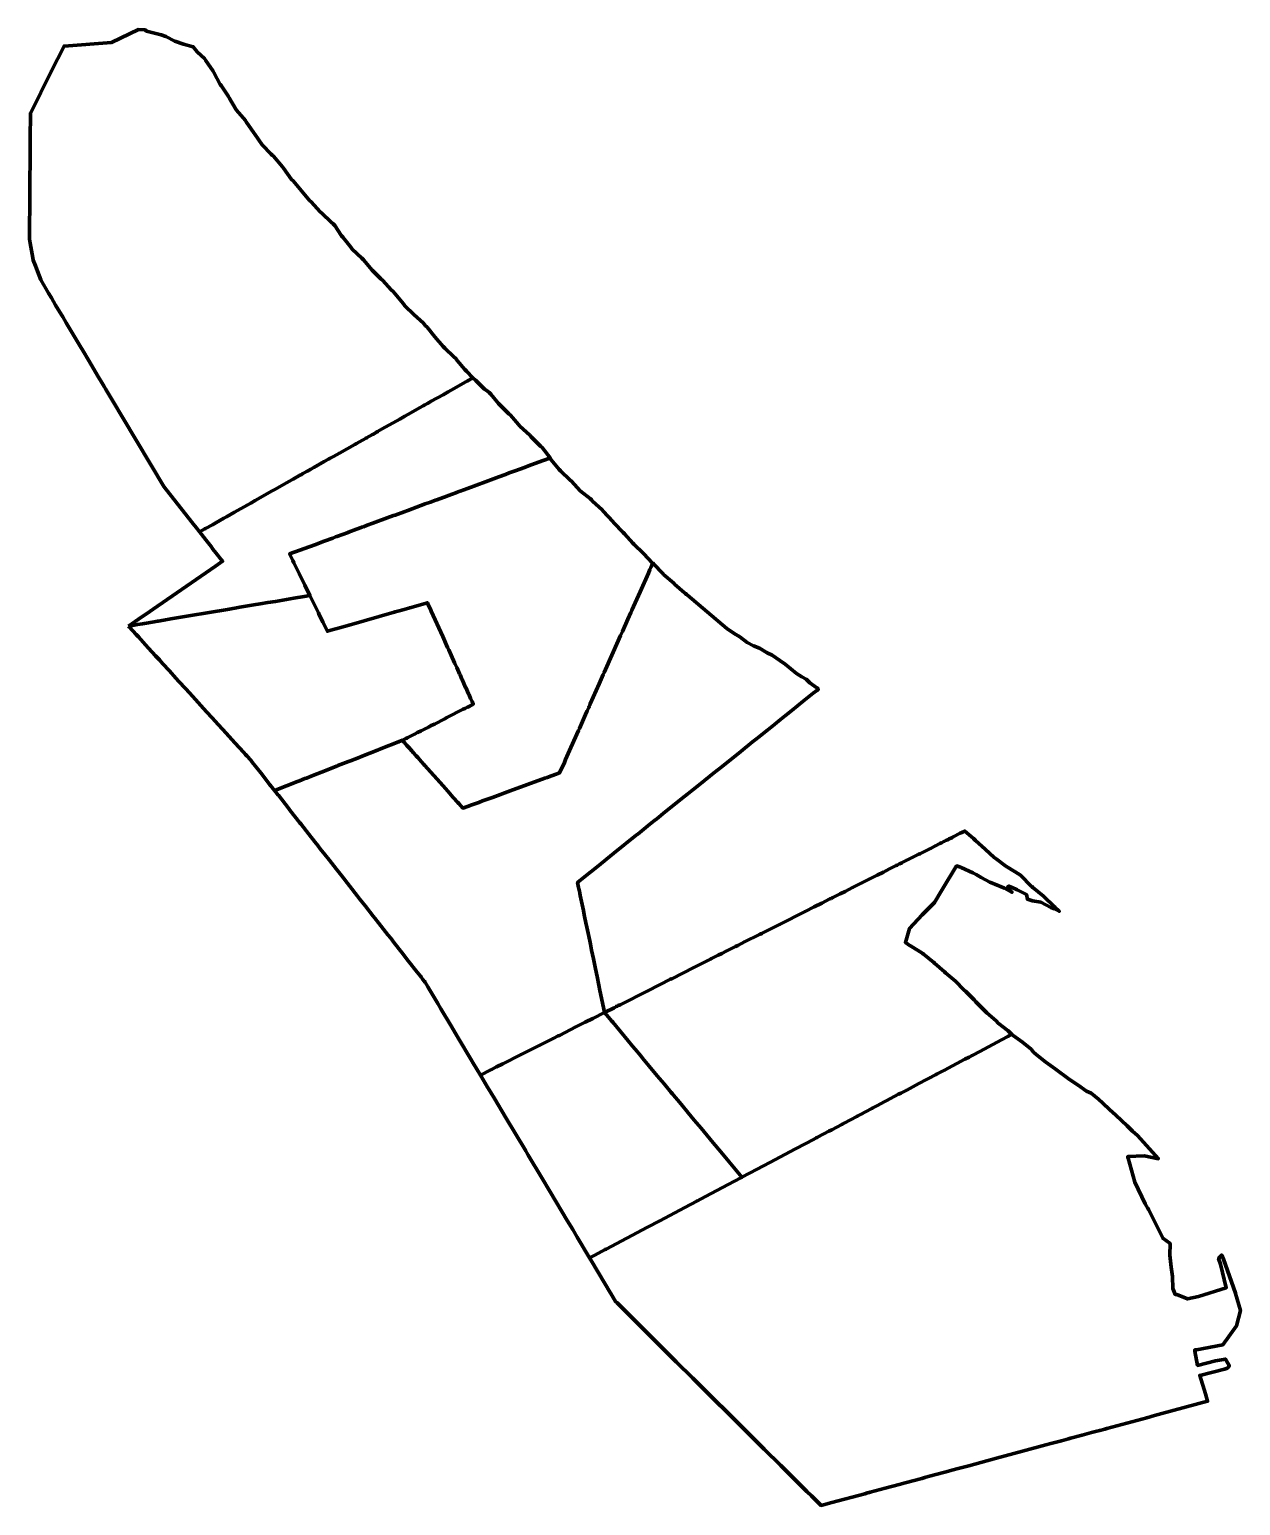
# Model space of a CAD drawing. Header units: metres. Extents: x 807226 to 807396, y 9157276 to 9157483.
import ezdxf

# ---------------------------------------------------------------- set-up
doc = ezdxf.new("R2010")
doc.units = ezdxf.units.M
doc.header["$MEASUREMENT"] = 0
doc.layers.add('2948-21190', color=1, linetype='Continuous')

msp = doc.modelspace()

# ---------------------------------------------------------------- linework, layer by layer
at = {"layer": '2948-21190', "color": 132, "lineweight": 70, "true_color": 0x00cccc}
msp.add_lwpolyline([(807225.63, 9157455.56), (807225.61, 9157453.88), (807225.71, 9157453.32), (807226.08, 9157451.23), (807226.13, 9157450.94), (807226.44, 9157450.12), (807226.72, 9157449.36), (807227.18, 9157448.14), (807228.28, 9157446.29), (807228.68, 9157445.61), (807229.28, 9157444.6), (807230.09, 9157443.26), (807230.27, 9157442.96), (807230.77, 9157442.11), (807232.59, 9157439.05), (807233.24, 9157437.97), (807233.85, 9157436.95), (807235.32, 9157434.49), (807235.82, 9157433.65), (807235.95, 9157433.42), (807236.1, 9157433.18), (807236.29, 9157432.86), (807237.27, 9157431.22), (807238.73, 9157428.78), (807244.5, 9157419.1), (807248.42, 9157414.11), (807249.2, 9157413.12), (807249.49, 9157412.74), (807250.23, 9157413.16), (807250.27, 9157413.18), (807250.3, 9157413.2), (807250.32, 9157413.21), (807250.33, 9157413.21), (807251.3, 9157413.76), (807251.8, 9157414.04), (807252.92, 9157414.68), (807253.28, 9157414.87), (807254.42, 9157415.52), (807256.17, 9157416.51), (807256.69, 9157416.8), (807257.3, 9157417.14), (807259.69, 9157418.49), (807260.07, 9157418.7), (807260.74, 9157419.08), (807261.71, 9157419.63), (807262.15, 9157419.88), (807262.46, 9157420.05), (807262.63, 9157420.15), (807263.68, 9157420.74), (807263.71, 9157420.76), (807263.75, 9157420.78), (807264.02, 9157420.93), (807264.2, 9157421.04), (807264.62, 9157421.27), (807264.66, 9157421.29), (807265.12, 9157421.55), (807265.54, 9157421.79), (807267.01, 9157422.62), (807267.62, 9157422.96), (807267.85, 9157423.09), (807268.13, 9157423.25), (807268.3, 9157423.34), (807269.14, 9157423.82), (807271.29, 9157425.03), (807271.56, 9157425.18), (807272.39, 9157425.65), (807272.88, 9157425.93), (807272.94, 9157425.96), (807273.38, 9157426.21), (807273.77, 9157426.43), (807273.81, 9157426.45), (807274.46, 9157426.82), (807274.48, 9157426.83), (807275.14, 9157427.2), (807277.62, 9157428.6), (807278.32, 9157429), (807278.73, 9157429.22), (807278.86, 9157429.3), (807280.37, 9157430.15), (807280.89, 9157430.44), (807281.15, 9157430.59), (807281.49, 9157430.78), (807281.74, 9157430.92), (807282.04, 9157431.09), (807283.69, 9157432.02), (807284.39, 9157432.42), (807285.25, 9157432.9), (807286.45, 9157433.58), (807286.89, 9157433.83), (807287.07, 9157433.93), (807287.9, 9157434.4), (807287, 9157435.31), (807286.77, 9157435.56), (807285.68, 9157436.84), (807285.48, 9157437.11), (807285.22, 9157437.36), (807283.96, 9157438.55), (807283.69, 9157438.81), (807282.56, 9157440.14), (807281.46, 9157441.5), (807281.17, 9157441.75), (807280.93, 9157442.05), (807279.57, 9157443.3), (807278.34, 9157444.5), (807278.13, 9157444.79), (807276.92, 9157446.24), (807276.7, 9157446.5), (807276.43, 9157446.77), (807275.23, 9157448.07), (807274.97, 9157448.28), (807273.76, 9157449.51), (807272.51, 9157450.97), (807272.3, 9157451.21), (807270.94, 9157452.47), (807270.74, 9157452.74), (807269.64, 9157454.13), (807269.44, 9157454.35), (807268.5, 9157455.77), (807268.24, 9157456.01), (807267.99, 9157456.25), (807266.67, 9157457.54), (807266.42, 9157457.71), (807265.16, 9157459.11), (807264.93, 9157459.31), (807263.79, 9157460.65), (807262.63, 9157462.07), (807262.42, 9157462.26), (807261.3, 9157463.85), (807261.15, 9157464.01), (807259.87, 9157465.51), (807259.71, 9157465.67), (807259.57, 9157465.8), (807258.29, 9157467.1), (807257.28, 9157468.64), (807257.12, 9157468.8), (807256.04, 9157470.33), (807255.97, 9157470.52), (807254.7, 9157471.98), (807254.61, 9157472.13), (807253.66, 9157473.74), (807253.56, 9157473.91), (807252.54, 9157475.45), (807252.4, 9157475.6), (807251.5, 9157477.28), (807251.42, 9157477.46), (807250.32, 9157479.03), (807250.23, 9157479.2), (807249.16, 9157480.2), (807248.62, 9157480.9), (807247.26, 9157481.26), (807246.03, 9157481.67), (807244.76, 9157482.32), (807244.1, 9157482.55), (807242.05, 9157483.09), (807241.87, 9157483.27), (807240.94, 9157483.32), (807237.12, 9157481.5), (807230.47, 9157480.98), (807228.67, 9157477.4), (807227.19, 9157474.45), (807225.74, 9157471.54), (807225.74, 9157471.44), (807225.74, 9157471.25), (807225.73, 9157471), (807225.73, 9157470.65), (807225.73, 9157470.17), (807225.72, 9157469.3), (807225.71, 9157467.81), (807225.69, 9157464.68), (807225.69, 9157464.38), (807225.67, 9157462.61), (807225.67, 9157462.6), (807225.67, 9157462.6), (807225.67, 9157461.35), (807225.66, 9157459.99), (807225.65, 9157458.88), (807225.64, 9157458.24), (807225.63, 9157456.09)], close=True, dxfattribs=at)
at = {"layer": '2948-21190', "color": 40, "lineweight": 70, "true_color": 0xffbb00}
msp.add_lwpolyline([(807239.52, 9157399.51), (807239.83, 9157399.57), (807240.79, 9157399.73), (807241.47, 9157399.84), (807241.75, 9157399.89), (807243.12, 9157400.12), (807243.57, 9157400.2), (807243.68, 9157400.22), (807244.46, 9157400.35), (807245.44, 9157400.51), (807248, 9157400.94), (807250.83, 9157401.42), (807253.4, 9157401.85), (807253.68, 9157401.9), (807254.94, 9157402.11), (807255.15, 9157402.15), (807257.1, 9157402.48), (807258.01, 9157402.63), (807259.07, 9157402.81), (807260.17, 9157402.99), (807262.75, 9157403.43), (807264.21, 9157403.68), (807264.99, 9157403.81), (807264.27, 9157405.28), (807263.49, 9157406.88), (807262.74, 9157408.42), (807262.58, 9157408.74), (807262.14, 9157409.64), (807265.68, 9157410.95), (807267.01, 9157411.44), (807268.2, 9157411.88), (807268.61, 9157412.03), (807268.79, 9157412.09), (807270.38, 9157412.68), (807270.4, 9157412.69), (807270.8, 9157412.84), (807272.43, 9157413.44), (807272.51, 9157413.47), (807273.05, 9157413.67), (807273.82, 9157413.95), (807274.6, 9157414.24), (807276.74, 9157415.03), (807276.96, 9157415.11), (807278.23, 9157415.58), (807278.74, 9157415.77), (807281.2, 9157416.67), (807281.91, 9157416.93), (807282.65, 9157417.21), (807282.83, 9157417.27), (807284.21, 9157417.78), (807284.46, 9157417.87), (807285.47, 9157418.25), (807285.9, 9157418.4), (807286.01, 9157418.45), (807286.09, 9157418.47), (807287.15, 9157418.86), (807288, 9157419.18), (807290.05, 9157419.93), (807291.51, 9157420.47), (807292.47, 9157420.82), (807292.99, 9157421.02), (807293.52, 9157421.21), (807293.8, 9157421.31), (807295.15, 9157421.81), (807295.7, 9157422.01), (807297.62, 9157422.72), (807297.91, 9157422.83), (807298.53, 9157423.06), (807298.7, 9157423.12), (807298.73, 9157423.13), (807298.73, 9157423.13), (807298.73, 9157423.13), (807297.6, 9157424.6), (807297.4, 9157424.81), (807296.05, 9157426.11), (807295.86, 9157426.35), (807294.46, 9157427.6), (807294.27, 9157427.82), (807293.17, 9157429.12), (807292.94, 9157429.35), (807292.71, 9157429.55), (807291.5, 9157430.76), (807290.41, 9157432.07), (807290.17, 9157432.31), (807289.91, 9157432.55), (807289.51, 9157432.79), (807288.29, 9157434), (807287.9, 9157434.4), (807287.07, 9157433.93), (807286.89, 9157433.83), (807286.45, 9157433.58), (807285.25, 9157432.9), (807284.39, 9157432.42), (807283.69, 9157432.02), (807282.04, 9157431.09), (807281.74, 9157430.92), (807281.49, 9157430.78), (807281.15, 9157430.59), (807280.89, 9157430.44), (807280.37, 9157430.15), (807278.86, 9157429.3), (807278.73, 9157429.22), (807278.32, 9157429), (807277.62, 9157428.6), (807275.14, 9157427.2), (807274.48, 9157426.83), (807274.46, 9157426.82), (807273.81, 9157426.45), (807273.77, 9157426.43), (807273.38, 9157426.21), (807272.94, 9157425.96), (807272.88, 9157425.93), (807272.39, 9157425.65), (807271.56, 9157425.18), (807271.29, 9157425.03), (807269.14, 9157423.82), (807268.3, 9157423.34), (807268.13, 9157423.25), (807267.85, 9157423.09), (807267.62, 9157422.96), (807267.01, 9157422.62), (807265.54, 9157421.79), (807265.12, 9157421.55), (807264.66, 9157421.29), (807264.62, 9157421.27), (807264.2, 9157421.04), (807264.02, 9157420.93), (807263.75, 9157420.78), (807263.71, 9157420.76), (807263.68, 9157420.74), (807262.63, 9157420.15), (807262.46, 9157420.05), (807262.15, 9157419.88), (807261.71, 9157419.63), (807260.74, 9157419.08), (807260.07, 9157418.7), (807259.69, 9157418.49), (807257.3, 9157417.14), (807256.69, 9157416.8), (807256.17, 9157416.51), (807254.42, 9157415.52), (807253.28, 9157414.87), (807252.92, 9157414.68), (807251.8, 9157414.04), (807251.3, 9157413.76), (807250.33, 9157413.21), (807250.32, 9157413.21), (807250.3, 9157413.2), (807250.27, 9157413.18), (807250.23, 9157413.16), (807249.49, 9157412.74), (807249.7, 9157412.48), (807250.36, 9157411.63), (807251.11, 9157410.69), (807251.38, 9157410.34), (807251.79, 9157409.81), (807252.67, 9157408.7), (807252.73, 9157408.62), (807251.74, 9157407.94), (807246.29, 9157404.18), (807242.97, 9157401.9), (807242.51, 9157401.57), (807240.9, 9157400.47)], close=True, dxfattribs=at)
at = {"layer": '2948-21190', "color": 4, "lineweight": 70, "true_color": 0x00ffff}
for points in [[(807262.14, 9157409.64), (807262.58, 9157408.74), (807262.74, 9157408.42), (807263.49, 9157406.88), (807264.27, 9157405.28), (807264.99, 9157403.81), (807266.18, 9157401.38), (807266.25, 9157401.25), (807266.83, 9157400.06), (807267.45, 9157398.79), (807268.25, 9157399.02), (807268.62, 9157399.12), (807270.49, 9157399.66), (807276.81, 9157401.46), (807276.97, 9157401.5), (807277.9, 9157401.77), (807279.02, 9157402.09), (807281.5, 9157402.79), (807281.56, 9157402.66), (807281.96, 9157401.76), (807282.03, 9157401.6), (807283.64, 9157398.05), (807284.34, 9157396.51), (807284.49, 9157396.16), (807284.83, 9157395.42), (807285.31, 9157394.37), (807285.33, 9157394.31), (807285.35, 9157394.28), (807285.61, 9157393.69), (807285.9, 9157393.06), (807286.02, 9157392.79), (807286.08, 9157392.65), (807286.34, 9157392.08), (807286.37, 9157392.01), (807286.87, 9157390.9), (807286.88, 9157390.89), (807287.28, 9157390), (807287.34, 9157389.87), (807287.57, 9157389.35), (807287.76, 9157388.93), (807287.94, 9157388.55), (807287.34, 9157388.24), (807287.11, 9157388.12), (807286.73, 9157387.93), (807286.53, 9157387.83), (807284.24, 9157386.66), (807283.93, 9157386.5), (807282.47, 9157385.75), (807282.04, 9157385.53), (807281.64, 9157385.33), (807281.44, 9157385.22), (807281.2, 9157385.1), (807280.63, 9157384.81), (807280.12, 9157384.55), (807279.69, 9157384.33), (807278.76, 9157383.86), (807278.63, 9157383.79), (807278.47, 9157383.71), (807278, 9157383.47), (807278.05, 9157383.41), (807278.2, 9157383.24), (807278.22, 9157383.22), (807278.62, 9157382.76), (807279.08, 9157382.25), (807279.14, 9157382.18), (807279.29, 9157382.01), (807279.45, 9157381.82), (807279.51, 9157381.76), (807279.91, 9157381.31), (807280.16, 9157381.03), (807280.67, 9157380.46), (807281.05, 9157380.02), (807281.08, 9157379.99), (807283.69, 9157377.06), (807284.35, 9157376.31), (807285.13, 9157375.43), (807285.75, 9157374.73), (807285.89, 9157374.57), (807286.46, 9157373.94), (807287.11, 9157374.18), (807287.27, 9157374.23), (807287.58, 9157374.35), (807288.7, 9157374.75), (807289.23, 9157374.95), (807290.21, 9157375.3), (807290.35, 9157375.35), (807290.63, 9157375.45), (807293.13, 9157376.36), (807295.55, 9157377.24), (807298, 9157378.13), (807298.31, 9157378.25), (807298.93, 9157378.47), (807299.58, 9157378.71), (807300.06, 9157378.88), (807300.73, 9157380.37), (807300.91, 9157380.78), (807301.65, 9157382.45), (807302.71, 9157384.84), (807302.84, 9157385.13), (807303.71, 9157387.09), (807303.95, 9157387.62), (807304.16, 9157388.09), (807304.2, 9157388.2), (807304.22, 9157388.23), (807304.29, 9157388.39), (807304.38, 9157388.6), (807305.63, 9157391.41), (807306.2, 9157392.69), (807306.34, 9157393.01), (807307.59, 9157395.83), (807308.64, 9157398.18), (807308.84, 9157398.64), (807308.89, 9157398.76), (807309.65, 9157400.47), (807309.66, 9157400.47), (807310.08, 9157401.42), (807310.11, 9157401.49), (807310.19, 9157401.67), (807310.21, 9157401.73), (807311.13, 9157403.8), (807311.37, 9157404.33), (807312.54, 9157406.96), (807312.76, 9157407.46), (807312.88, 9157407.74), (807312.9, 9157407.78), (807313.01, 9157408.01), (807313.15, 9157408.34), (807313.15, 9157408.34), (807313.12, 9157408.37), (807311.87, 9157409.71), (807310.48, 9157411), (807310.35, 9157411.17), (807309.18, 9157412.48), (807309, 9157412.68), (807307.7, 9157414.01), (807307.55, 9157414.21), (807306.18, 9157415.65), (807306.03, 9157415.84), (807304.7, 9157417.06), (807304.56, 9157417.23), (807304.41, 9157417.37), (807302.94, 9157418.53), (807301.72, 9157419.85), (807301.56, 9157420.01), (807300.17, 9157421.32), (807300, 9157421.51), (807298.9, 9157422.89), (807298.76, 9157423.1), (807298.73, 9157423.13), (807298.73, 9157423.13), (807298.73, 9157423.13), (807298.7, 9157423.12), (807298.53, 9157423.06), (807297.91, 9157422.83), (807297.62, 9157422.72), (807295.7, 9157422.01), (807295.15, 9157421.81), (807293.8, 9157421.31), (807293.52, 9157421.21), (807292.99, 9157421.02), (807292.47, 9157420.82), (807291.51, 9157420.47), (807290.05, 9157419.93), (807288, 9157419.18), (807287.15, 9157418.86), (807286.09, 9157418.47), (807286.01, 9157418.45), (807285.9, 9157418.4), (807285.47, 9157418.25), (807284.46, 9157417.87), (807284.21, 9157417.78), (807282.83, 9157417.27), (807282.65, 9157417.21), (807281.91, 9157416.93), (807281.2, 9157416.67), (807278.74, 9157415.77), (807278.23, 9157415.58), (807276.96, 9157415.11), (807276.74, 9157415.03), (807274.6, 9157414.24), (807273.82, 9157413.95), (807273.05, 9157413.67), (807272.51, 9157413.47), (807272.43, 9157413.44), (807270.8, 9157412.84), (807270.4, 9157412.69), (807270.38, 9157412.68), (807268.79, 9157412.09), (807268.61, 9157412.03), (807268.2, 9157411.88), (807267.01, 9157411.44), (807265.68, 9157410.95)], [(807306.38, 9157345.22), (807306.66, 9157344.88), (807307.4, 9157344), (807307.52, 9157343.86), (807308.6, 9157342.56), (807309.68, 9157341.27), (807310.3, 9157340.52), (807310.69, 9157340.06), (807311.46, 9157339.13), (807311.72, 9157338.82), (807312.65, 9157337.7), (807313.79, 9157336.34), (807314.74, 9157335.2), (807315.74, 9157334.01), (807315.87, 9157333.84), (807316.05, 9157333.63), (807316.89, 9157332.62), (807317.32, 9157332.11), (807317.95, 9157331.35), (807318.12, 9157331.15), (807318.98, 9157330.11), (807319.94, 9157328.97), (807321.64, 9157326.93), (807322.71, 9157325.64), (807323.82, 9157324.32), (807324.76, 9157323.18), (807325.67, 9157322.09), (807327.79, 9157323.21), (807328.59, 9157323.64), (807329.69, 9157324.22), (807333.09, 9157326.02), (807334.65, 9157326.84), (807334.84, 9157326.94), (807336.13, 9157327.63), (807336.21, 9157327.67), (807337.19, 9157328.19), (807337.86, 9157328.54), (807338.28, 9157328.76), (807339.69, 9157329.51), (807339.71, 9157329.52), (807339.84, 9157329.59), (807340.02, 9157329.69), (807341.8, 9157330.63), (807341.97, 9157330.72), (807342.4, 9157330.94), (807343.04, 9157331.28), (807343.9, 9157331.74), (807344.07, 9157331.83), (807344.72, 9157332.17), (807345.64, 9157332.66), (807345.92, 9157332.81), (807347.68, 9157333.74), (807348.01, 9157333.91), (807348.45, 9157334.14), (807348.81, 9157334.34), (807350.54, 9157335.25), (807351.61, 9157335.82), (807352.14, 9157336.1), (807352.58, 9157336.33), (807352.84, 9157336.47), (807353.09, 9157336.6), (807353.77, 9157336.96), (807354.14, 9157337.15), (807356.99, 9157338.66), (807357.57, 9157338.97), (807357.99, 9157339.19), (807358.01, 9157339.21), (807358.09, 9157339.25), (807359.08, 9157339.77), (807362.14, 9157341.39), (807363.01, 9157341.85), (807363.26, 9157341.98), (807363.29, 9157342), (807363.56, 9157342.14), (807363.58, 9157342.15), (807363.4, 9157342.32), (807363.06, 9157342.65), (807361.68, 9157343.72), (807361.39, 9157344.04), (807360.09, 9157345.2), (807359.77, 9157345.47), (807358.53, 9157346.71), (807358.29, 9157347.01), (807357.11, 9157348.18), (807356.85, 9157348.41), (807355.65, 9157349.64), (807354.28, 9157350.81), (807354.11, 9157350.95), (807352.71, 9157352.17), (807352.64, 9157352.25), (807351.11, 9157353.48), (807351.08, 9157353.52), (807349.34, 9157354.59), (807349.32, 9157354.61), (807348.64, 9157355.07), (807349.23, 9157357.04), (807351, 9157358.97), (807352.71, 9157360.69), (807353.73, 9157362.41), (807355.82, 9157365.83), (807356.37, 9157365.65), (807356.47, 9157365.61), (807358.1, 9157364.84), (807358.56, 9157364.61), (807359.27, 9157364.21), (807360.49, 9157363.53), (807361.17, 9157363.25), (807362.54, 9157362.69), (807363.61, 9157362.1), (807362.98, 9157362.79), (807363.17, 9157362.99), (807363.64, 9157362.79), (807364.33, 9157362.45), (807365.63, 9157361.83), (807365.77, 9157361.13), (807366.5, 9157360.93), (807367.67, 9157360.72), (807369.08, 9157359.99), (807369.58, 9157359.8), (807370.24, 9157359.45), (807369.61, 9157360.05), (807369.59, 9157360.08), (807368.04, 9157361.55), (807366.52, 9157362.8), (807366.41, 9157362.91), (807366.28, 9157363), (807364.83, 9157364.46), (807364.67, 9157364.6), (807362.96, 9157365.65), (807362.72, 9157365.78), (807361.4, 9157366.81), (807361.11, 9157367.01), (807359.85, 9157368.17), (807358.5, 9157369.38), (807358.18, 9157369.67), (807357.89, 9157369.97), (807356.97, 9157370.72), (807356.56, 9157370.51), (807356.34, 9157370.4), (807355.36, 9157369.9), (807355.19, 9157369.82), (807355.13, 9157369.79), (807355.04, 9157369.74), (807355.02, 9157369.73), (807354.8, 9157369.63), (807354.58, 9157369.51), (807354.41, 9157369.43), (807354.02, 9157369.23), (807353.7, 9157369.07), (807353.47, 9157368.95), (807352.87, 9157368.65), (807352.15, 9157368.29), (807351.95, 9157368.19), (807350.64, 9157367.53), (807350.52, 9157367.47), (807350.34, 9157367.38), (807349.66, 9157367.03), (807349.02, 9157366.71), (807348.85, 9157366.63), (807348.09, 9157366.24), (807348.03, 9157366.21), (807347.8, 9157366.1), (807347.46, 9157365.92), (807347.34, 9157365.87), (807346.78, 9157365.58), (807346.49, 9157365.44), (807345.87, 9157365.12), (807345.55, 9157364.96), (807344.66, 9157364.51), (807343.56, 9157363.96), (807342.44, 9157363.39), (807341.21, 9157362.77), (807340.17, 9157362.25), (807339.48, 9157361.91), (807338.46, 9157361.39), (807338.19, 9157361.26), (807338.04, 9157361.18), (807336.88, 9157360.59), (807335.84, 9157360.07), (807334.57, 9157359.43), (807330.96, 9157357.61), (807328.43, 9157356.34), (807328.36, 9157356.3), (807328.22, 9157356.23), (807328.14, 9157356.19), (807326.05, 9157355.14), (807325.1, 9157354.66), (807324.76, 9157354.48), (807323.46, 9157353.83), (807322.86, 9157353.53), (807322.34, 9157353.27), (807321.42, 9157352.81), (807321.24, 9157352.71), (807320.88, 9157352.53), (807318.93, 9157351.55), (807315.81, 9157349.98), (807315.78, 9157349.96), (807315.65, 9157349.9), (807312.44, 9157348.28), (807308.55, 9157346.32), (807308.31, 9157346.2), (807308.11, 9157346.1), (807308.06, 9157346.07), (807307.72, 9157345.9)], [(807288.95, 9157336.44), (807289.95, 9157334.76), (807290.41, 9157333.99), (807290.91, 9157333.15), (807292.46, 9157330.55), (807295.3, 9157325.8), (807295.45, 9157325.53), (807295.67, 9157325.17), (807297.57, 9157321.99), (807298.74, 9157320.03), (807301.14, 9157316.01), (807301.9, 9157314.74), (807302.53, 9157313.68), (807304.27, 9157310.76), (807305, 9157311.15), (807306.46, 9157311.93), (807306.61, 9157312), (807312.39, 9157315.06), (807314.12, 9157315.98), (807317.67, 9157317.86), (807319.33, 9157318.74), (807319.34, 9157318.74), (807320.57, 9157319.39), (807323.72, 9157321.06), (807325.51, 9157322.01), (807325.67, 9157322.09), (807324.76, 9157323.18), (807323.82, 9157324.32), (807322.71, 9157325.64), (807321.64, 9157326.93), (807319.94, 9157328.97), (807318.98, 9157330.11), (807318.12, 9157331.15), (807317.95, 9157331.35), (807317.32, 9157332.11), (807316.89, 9157332.62), (807316.05, 9157333.63), (807315.87, 9157333.84), (807315.74, 9157334.01), (807314.74, 9157335.2), (807313.79, 9157336.34), (807312.65, 9157337.7), (807311.72, 9157338.82), (807311.46, 9157339.13), (807310.69, 9157340.06), (807310.3, 9157340.52), (807309.68, 9157341.27), (807308.6, 9157342.56), (807307.52, 9157343.86), (807307.4, 9157344), (807306.66, 9157344.88), (807306.38, 9157345.22), (807304.75, 9157344.4), (807303.64, 9157343.85), (807302.35, 9157343.2), (807300.03, 9157342.02), (807299.88, 9157341.95), (807299.16, 9157341.59), (807297.31, 9157340.65), (807294.68, 9157339.33), (807292.1, 9157338.03), (807291.21, 9157337.58), (807290.48, 9157337.21), (807290.3, 9157337.13)], [(807304.27, 9157310.76), (807304.63, 9157310.15), (807307.18, 9157305.88), (807307.26, 9157305.75), (807307.92, 9157304.64), (807308.13, 9157304.44), (807311.28, 9157301.31), (807312.02, 9157300.57), (807312.75, 9157299.84), (807316.02, 9157296.59), (807316.45, 9157296.17), (807318.78, 9157293.86), (807319.99, 9157292.65), (807320.37, 9157292.27), (807320.84, 9157291.81), (807324.58, 9157288.1), (807327.22, 9157285.48), (807328.81, 9157283.89), (807331.12, 9157281.6), (807332.19, 9157280.54), (807332.5, 9157280.23), (807334.8, 9157277.95), (807335.43, 9157277.32), (807336.78, 9157275.98), (807337.15, 9157276.08), (807338.32, 9157276.39), (807342.92, 9157277.63), (807343.3, 9157277.74), (807343.54, 9157277.8), (807343.68, 9157277.84), (807345.8, 9157278.41), (807347.76, 9157278.94), (807348.62, 9157279.17), (807350.94, 9157279.79), (807351.37, 9157279.91), (807351.85, 9157280.04), (807354.18, 9157280.67), (807355.33, 9157280.98), (807355.84, 9157281.12), (807357.53, 9157281.57), (807360.07, 9157282.26), (807360.57, 9157282.39), (807361.45, 9157282.63), (807365.09, 9157283.61), (807368.34, 9157284.48), (807369.05, 9157284.68), (807370.54, 9157285.08), (807371.53, 9157285.34), (807371.83, 9157285.42), (807373.45, 9157285.86), (807374.79, 9157286.22), (807375.53, 9157286.42), (807375.92, 9157286.53), (807376.64, 9157286.72), (807376.94, 9157286.8), (807382.52, 9157288.31), (807383.61, 9157288.6), (807384.66, 9157288.88), (807391.08, 9157290.61), (807390.79, 9157291.65), (807390.79, 9157291.66), (807389.98, 9157294.25), (807393.45, 9157295.14), (807393.86, 9157295.26), (807394.04, 9157295.48), (807394.12, 9157295.65), (807393.57, 9157296.55), (807392.17, 9157296.3), (807389.67, 9157295.66), (807389.29, 9157297.64), (807389.29, 9157297.64), (807389.29, 9157297.64), (807389.27, 9157297.83), (807389.51, 9157297.86), (807393.21, 9157298.53), (807395.15, 9157301.22), (807395.69, 9157303.39), (807395.01, 9157305.74), (807395, 9157305.77), (807394.99, 9157305.79), (807394.99, 9157305.8), (807393.29, 9157310.56), (807393.29, 9157310.57), (807393.29, 9157310.59), (807393.07, 9157311.16), (807392.63, 9157310.66), (807392.89, 9157309.89), (807393.69, 9157306.56), (807389.78, 9157305.35), (807388.25, 9157304.99), (807386.76, 9157305.61), (807386.51, 9157305.63), (807386.39, 9157305.98), (807386.39, 9157305.98), (807386.38, 9157305.98), (807386.18, 9157306.46), (807386.17, 9157308.15), (807385.95, 9157309.45), (807385.75, 9157311.12), (807385.81, 9157312.79), (807384.8, 9157313.52), (807382.8, 9157317.53), (807382.73, 9157317.64), (807382.7, 9157317.69), (807382.33, 9157318.34), (807380.86, 9157321.39), (807380.85, 9157321.4), (807379.9, 9157324.78), (807379.87, 9157324.86), (807379.86, 9157324.98), (807382.19, 9157325.08), (807384.17, 9157324.69), (807381.22, 9157327.94), (807380.53, 9157328.57), (807379.78, 9157329.31), (807379, 9157330.05), (807378.18, 9157330.82), (807377.29, 9157331.62), (807376.34, 9157332.51), (807375.73, 9157333.07), (807374.71, 9157333.89), (807374.06, 9157334.18), (807372.88, 9157335), (807371.67, 9157335.84), (807369.65, 9157337.32), (807368.34, 9157338.26), (807367, 9157339.33), (807366.62, 9157339.66), (807366.28, 9157340.1), (807365.08, 9157341.07), (807363.75, 9157341.98), (807363.58, 9157342.15), (807363.56, 9157342.14), (807363.29, 9157342), (807363.26, 9157341.98), (807363.01, 9157341.85), (807362.14, 9157341.39), (807359.08, 9157339.77), (807358.09, 9157339.25), (807358.01, 9157339.21), (807357.99, 9157339.19), (807357.57, 9157338.97), (807356.99, 9157338.66), (807354.14, 9157337.15), (807353.77, 9157336.96), (807353.09, 9157336.6), (807352.84, 9157336.47), (807352.58, 9157336.33), (807352.14, 9157336.1), (807351.61, 9157335.82), (807350.54, 9157335.25), (807348.81, 9157334.34), (807348.45, 9157334.14), (807348.01, 9157333.91), (807347.68, 9157333.74), (807345.92, 9157332.81), (807345.64, 9157332.66), (807344.72, 9157332.17), (807344.07, 9157331.83), (807343.9, 9157331.74), (807343.04, 9157331.28), (807342.4, 9157330.94), (807341.97, 9157330.72), (807341.8, 9157330.63), (807340.02, 9157329.69), (807339.84, 9157329.59), (807339.71, 9157329.52), (807339.69, 9157329.51), (807338.28, 9157328.76), (807337.86, 9157328.54), (807337.19, 9157328.19), (807336.21, 9157327.67), (807336.13, 9157327.63), (807334.84, 9157326.94), (807334.65, 9157326.84), (807333.09, 9157326.02), (807329.69, 9157324.22), (807328.59, 9157323.64), (807327.79, 9157323.21), (807325.67, 9157322.09), (807325.51, 9157322.01), (807323.72, 9157321.06), (807320.57, 9157319.39), (807319.34, 9157318.74), (807319.33, 9157318.74), (807317.67, 9157317.86), (807314.12, 9157315.98), (807312.39, 9157315.06), (807306.61, 9157312), (807306.46, 9157311.93), (807305, 9157311.15)]]:
    msp.add_lwpolyline(points, close=True, dxfattribs=at)
at = {"layer": '2948-21190', "color": 3, "lineweight": 70, "true_color": 0x00ff00}
for points in [[(807260.03, 9157376.41), (807260.54, 9157375.76), (807260.56, 9157375.74), (807261.99, 9157373.92), (807262.18, 9157373.67), (807263.59, 9157371.87), (807263.72, 9157371.72), (807264.86, 9157370.26), (807265.68, 9157369.22), (807266.1, 9157368.68), (807266.45, 9157368.24), (807267.07, 9157367.44), (807267.68, 9157366.67), (807268.66, 9157365.42), (807269.42, 9157364.46), (807269.42, 9157364.46), (807271.7, 9157361.55), (807271.98, 9157361.19), (807272.8, 9157360.15), (807273.88, 9157358.78), (807274.11, 9157358.48), (807274.62, 9157357.83), (807275.94, 9157356.16), (807276.34, 9157355.65), (807276.82, 9157355.03), (807277.92, 9157353.64), (807278.81, 9157352.5), (807280.05, 9157350.92), (807280.56, 9157350.27), (807280.6, 9157350.23), (807280.83, 9157349.93), (807281.11, 9157349.58), (807281.17, 9157349.48), (807281.56, 9157348.82), (807282.95, 9157346.49), (807283.39, 9157345.76), (807284.75, 9157343.48), (807285.54, 9157342.15), (807285.87, 9157341.6), (807287.61, 9157338.69), (807287.94, 9157338.13), (807288.95, 9157336.44), (807290.3, 9157337.13), (807290.48, 9157337.21), (807291.21, 9157337.58), (807292.1, 9157338.03), (807294.68, 9157339.33), (807297.31, 9157340.65), (807299.16, 9157341.59), (807299.88, 9157341.95), (807300.03, 9157342.02), (807302.35, 9157343.2), (807303.64, 9157343.85), (807304.75, 9157344.4), (807306.38, 9157345.22), (807306.23, 9157345.93), (807305.73, 9157348.34), (807305.58, 9157349.05), (807305.32, 9157350.31), (807305.1, 9157351.37), (807304.82, 9157352.76), (807304.56, 9157354), (807304.39, 9157354.81), (807304.29, 9157355.3), (807303.97, 9157356.82), (807303.89, 9157357.21), (807303.76, 9157357.82), (807303.58, 9157358.72), (807303.53, 9157358.96), (807303.4, 9157359.57), (807302.97, 9157361.66), (807302.9, 9157361.99), (807302.84, 9157362.28), (807302.77, 9157362.6), (807302.74, 9157362.77), (807302.59, 9157363.51), (807303.58, 9157364.31), (807305.32, 9157365.71), (807307.7, 9157367.61), (807310.82, 9157370.12), (807310.96, 9157370.23), (807311.03, 9157370.29), (807312.76, 9157371.68), (807313.39, 9157372.19), (807313.7, 9157372.43), (807314.9, 9157373.4), (807316.25, 9157374.48), (807317.24, 9157375.27), (807318.09, 9157375.95), (807318.76, 9157376.49), (807319.68, 9157377.23), (807321.16, 9157378.42), (807321.67, 9157378.83), (807322.89, 9157379.81), (807325.51, 9157381.91), (807327.18, 9157383.25), (807327.7, 9157383.67), (807327.97, 9157383.88), (807329.3, 9157384.95), (807330.24, 9157385.71), (807330.59, 9157385.99), (807330.8, 9157386.16), (807331.08, 9157386.38), (807331.81, 9157386.97), (807332.66, 9157387.65), (807334.28, 9157388.96), (807335.7, 9157390.09), (807336.18, 9157390.47), (807336.22, 9157390.51), (807336.29, 9157390.56), (807336.37, 9157390.63), (807336.4, 9157390.65), (807336.19, 9157390.82), (807335.22, 9157391.56), (807334.71, 9157392.04), (807334.07, 9157392.4), (807333.34, 9157392.84), (807331.75, 9157394.15), (807330.99, 9157394.66), (807329.9, 9157395.43), (807329.22, 9157395.74), (807328.16, 9157396.43), (807327.3, 9157396.76), (807326.39, 9157397.23), (807325.37, 9157398), (807324.59, 9157398.46), (807323.56, 9157399.16), (807318.05, 9157403.87), (807317.91, 9157403.96), (807317.74, 9157404.07), (807317.6, 9157404.2), (807316.18, 9157405.41), (807316.11, 9157405.56), (807314.66, 9157406.78), (807314.54, 9157406.88), (807313.26, 9157408.25), (807313.15, 9157408.34), (807313.15, 9157408.34), (807313.01, 9157408.01), (807312.9, 9157407.78), (807312.88, 9157407.74), (807312.76, 9157407.46), (807312.54, 9157406.96), (807311.37, 9157404.33), (807311.13, 9157403.8), (807310.21, 9157401.73), (807310.19, 9157401.67), (807310.11, 9157401.49), (807310.08, 9157401.42), (807309.66, 9157400.47), (807309.65, 9157400.47), (807308.89, 9157398.76), (807308.84, 9157398.64), (807308.64, 9157398.18), (807307.59, 9157395.83), (807306.34, 9157393.01), (807306.2, 9157392.69), (807305.63, 9157391.41), (807304.38, 9157388.6), (807304.29, 9157388.39), (807304.22, 9157388.23), (807304.2, 9157388.2), (807304.16, 9157388.09), (807303.95, 9157387.62), (807303.71, 9157387.09), (807302.84, 9157385.13), (807302.71, 9157384.84), (807301.65, 9157382.45), (807300.91, 9157380.78), (807300.73, 9157380.37), (807300.06, 9157378.88), (807299.58, 9157378.71), (807298.93, 9157378.47), (807298.31, 9157378.25), (807298, 9157378.13), (807295.55, 9157377.24), (807293.13, 9157376.36), (807290.63, 9157375.45), (807290.35, 9157375.35), (807290.21, 9157375.3), (807289.23, 9157374.95), (807288.7, 9157374.75), (807287.58, 9157374.35), (807287.27, 9157374.23), (807287.11, 9157374.18), (807286.46, 9157373.94), (807285.89, 9157374.57), (807285.75, 9157374.73), (807285.13, 9157375.43), (807284.35, 9157376.31), (807283.69, 9157377.06), (807281.08, 9157379.99), (807281.05, 9157380.02), (807280.67, 9157380.46), (807280.16, 9157381.03), (807279.91, 9157381.31), (807279.51, 9157381.76), (807279.45, 9157381.82), (807279.29, 9157382.01), (807279.14, 9157382.18), (807279.08, 9157382.25), (807278.62, 9157382.76), (807278.22, 9157383.22), (807278.2, 9157383.24), (807278.05, 9157383.41), (807278, 9157383.47), (807277.43, 9157383.24), (807277.39, 9157383.23), (807277.3, 9157383.19), (807276.48, 9157382.87), (807276, 9157382.68), (807274.56, 9157382.12), (807274.48, 9157382.09), (807274.47, 9157382.08), (807272.35, 9157381.25), (807271.9, 9157381.07), (807270.7, 9157380.6), (807270.43, 9157380.5), (807268.93, 9157379.91), (807268.9, 9157379.89), (807268.74, 9157379.83), (807267.23, 9157379.24), (807265.4, 9157378.52), (807264.5, 9157378.17), (807264.28, 9157378.08), (807263.54, 9157377.79), (807263.24, 9157377.67), (807260.16, 9157376.46), (807260.13, 9157376.45)], [(807239.52, 9157399.51), (807239.63, 9157399.39), (807240.57, 9157398.35), (807240.91, 9157397.99), (807241.9, 9157396.9), (807242.33, 9157396.42), (807243.33, 9157395.33), (807243.85, 9157394.76), (807244.31, 9157394.25), (807245.25, 9157393.22), (807246.17, 9157392.21), (807246.6, 9157391.74), (807247.5, 9157390.75), (807248.08, 9157390.12), (807248.91, 9157389.2), (807249.66, 9157388.38), (807250.49, 9157387.47), (807251.27, 9157386.61), (807252.09, 9157385.71), (807252.71, 9157385.03), (807253.23, 9157384.46), (807254.46, 9157383.11), (807255.69, 9157381.76), (807255.93, 9157381.49), (807256.13, 9157381.28), (807256.68, 9157380.68), (807256.77, 9157380.56), (807256.89, 9157380.4), (807258.08, 9157378.89), (807259.42, 9157377.18), (807259.47, 9157377.12), (807260.03, 9157376.41), (807260.13, 9157376.45), (807260.16, 9157376.46), (807263.24, 9157377.67), (807263.54, 9157377.79), (807264.28, 9157378.08), (807264.5, 9157378.17), (807265.4, 9157378.52), (807267.23, 9157379.24), (807268.74, 9157379.83), (807268.9, 9157379.89), (807268.93, 9157379.91), (807270.43, 9157380.5), (807270.7, 9157380.6), (807271.9, 9157381.07), (807272.35, 9157381.25), (807274.47, 9157382.08), (807274.48, 9157382.09), (807274.56, 9157382.12), (807276, 9157382.68), (807276.48, 9157382.87), (807277.3, 9157383.19), (807277.39, 9157383.23), (807277.43, 9157383.24), (807278, 9157383.47), (807278.47, 9157383.71), (807278.63, 9157383.79), (807278.76, 9157383.86), (807279.69, 9157384.33), (807280.12, 9157384.55), (807280.63, 9157384.81), (807281.2, 9157385.1), (807281.44, 9157385.22), (807281.64, 9157385.33), (807282.04, 9157385.53), (807282.47, 9157385.75), (807283.93, 9157386.5), (807284.24, 9157386.66), (807286.53, 9157387.83), (807286.73, 9157387.93), (807287.11, 9157388.12), (807287.34, 9157388.24), (807287.94, 9157388.55), (807287.76, 9157388.93), (807287.57, 9157389.35), (807287.34, 9157389.87), (807287.28, 9157390), (807286.88, 9157390.89), (807286.87, 9157390.9), (807286.37, 9157392.01), (807286.34, 9157392.08), (807286.08, 9157392.65), (807286.02, 9157392.79), (807285.9, 9157393.06), (807285.61, 9157393.69), (807285.35, 9157394.28), (807285.33, 9157394.31), (807285.31, 9157394.37), (807284.83, 9157395.42), (807284.49, 9157396.16), (807284.34, 9157396.51), (807283.64, 9157398.05), (807282.03, 9157401.6), (807281.96, 9157401.76), (807281.56, 9157402.66), (807281.5, 9157402.79), (807279.02, 9157402.09), (807277.9, 9157401.77), (807276.97, 9157401.5), (807276.81, 9157401.46), (807270.49, 9157399.66), (807268.62, 9157399.12), (807268.25, 9157399.02), (807267.45, 9157398.79), (807266.83, 9157400.06), (807266.25, 9157401.25), (807266.18, 9157401.38), (807264.99, 9157403.81), (807264.21, 9157403.68), (807262.75, 9157403.43), (807260.17, 9157402.99), (807259.07, 9157402.81), (807258.01, 9157402.63), (807257.1, 9157402.48), (807255.15, 9157402.15), (807254.94, 9157402.11), (807253.68, 9157401.9), (807253.4, 9157401.85), (807250.83, 9157401.42), (807248, 9157400.94), (807245.44, 9157400.51), (807244.46, 9157400.35), (807243.68, 9157400.22), (807243.57, 9157400.2), (807243.12, 9157400.12), (807241.75, 9157399.89), (807241.47, 9157399.84), (807240.79, 9157399.73), (807239.83, 9157399.57)]]:
    msp.add_lwpolyline(points, close=True, dxfattribs=at)

doc.saveas('drawing.dxf')
